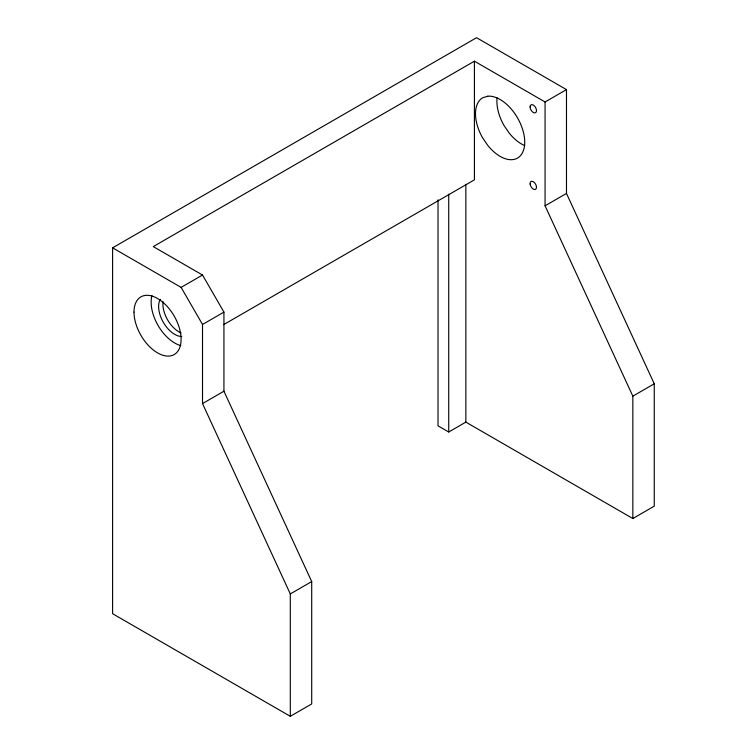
<?xml version="1.0" encoding="UTF-8"?>
<svg xmlns="http://www.w3.org/2000/svg" width="754" height="754" viewBox="0 0 754 754"><rect width="100%" height="100%" fill="white"/><g stroke="black" fill="none" stroke-linecap="round" stroke-linejoin="round"><path stroke-width="1.13" d="M566.48 89.613L476.556 37.7L112.6 247.83L112.6 613.709L290.299 716.3L311.704 703.944L311.704 581.57L223.929 391.213L223.929 312.109L202.515 275.022L153.279 246.596L474.417 61.187L545.067 101.978L566.48 89.613L566.48 193.448L654.255 383.795L654.255 506.17L632.842 518.535L465.849 422.117L448.724 432.004L438.017 425.831L438.017 199.801M290.299 716.3L290.299 593.926L202.515 403.579L202.515 324.465L181.111 287.387L112.6 247.83M181.111 287.387L202.515 275.022M202.515 324.465L223.929 312.109M223.618 324.644L474.417 179.848L474.417 61.187M202.515 403.579L223.929 391.213M632.842 518.535L632.842 396.161L545.067 205.804L566.48 193.448M290.299 593.926L311.704 581.57M632.842 396.161L654.255 383.795M545.067 101.978L545.067 205.804M465.849 184.325L465.849 422.117M448.724 194.212L448.724 432.004M524.727 145.616A34.816 20.104 60 0 1 509.204 133.09L504.106 125.626A34.816 20.104 60 0 1 497.103 97.766M180.781 345.596A33.308 19.227 60 0 1 151.94 295.643M181.789 336.538A22.705 13.11 60 0 1 163.335 322.373A22.705 13.11 60 0 1 160.282 299.291M181.064 332.938A22.705 13.11 60 0 1 163.053 301.732M487.8 96.201L482.701 97.775A34.816 20.104 60 0 0 482.701 137.982L487.8 145.447A34.816 20.104 60 0 0 524.727 142.148A34.816 20.104 60 0 0 487.8 96.201M530.109 184.042A4.543 2.62 60 0 0 535.236 189.48A4.543 2.62 60 0 0 534.529 182.704A4.543 2.62 60 0 0 530.109 184.042M530.081 106.917A4.543 2.62 60 0 0 534.897 112.912A4.543 2.62 60 0 0 534.897 106.493A4.543 2.62 60 0 0 530.081 106.917M134.005 312.109A33.308 19.227 60 0 0 169.33 356.048A33.308 19.227 60 0 0 169.33 308.952A33.308 19.227 60 0 0 134.005 312.109"/></g></svg>
